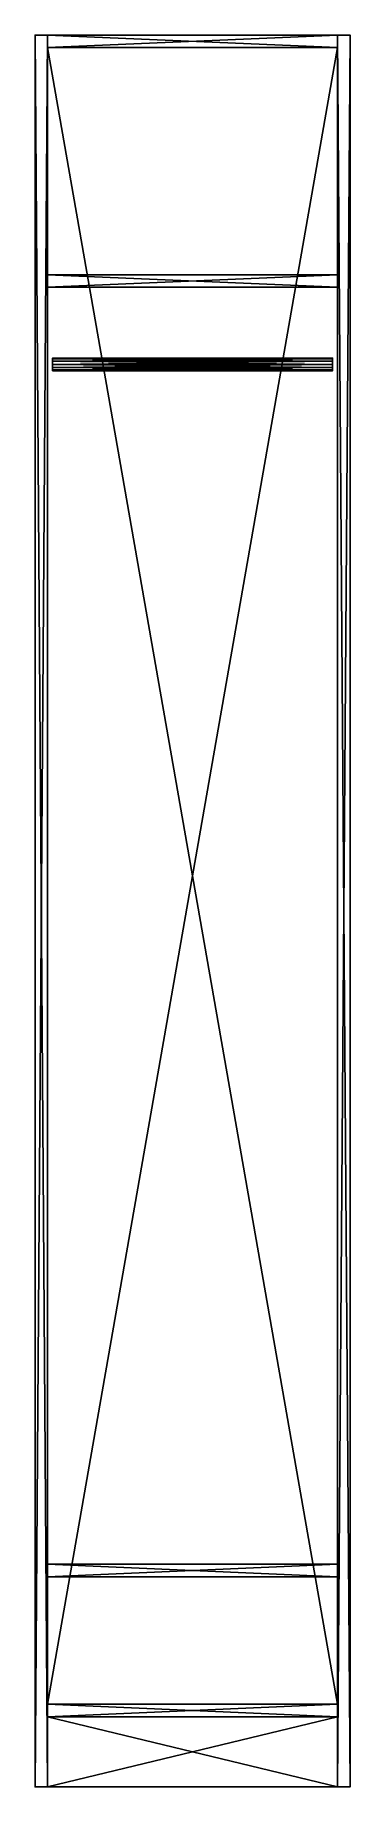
# Model space of a CAD drawing. Header units: millimetres. Extents: x 0 to 450, y 0 to 2500.
import ezdxf

# ---------------------------------------------------------------- set-up
doc = ezdxf.new("R2010")
doc.units = ezdxf.units.MM
for name, color, linetype in [('ARKALIK', 7, 'Continuous'), ('ASKILIK', 7, 'Continuous'), ('BAZA', 7, 'Continuous'), ('GOVDE', 7, 'Continuous'), ('RAF', 7, 'Continuous')]:
    doc.layers.add(name, color=color, linetype=linetype)

msp = doc.modelspace()

# ---------------------------------------------------------------- linework, layer by layer
at = {"layer": 'ARKALIK'}
for points in [[(18, 118, 600), (18, 2482, 600), (18, 118, 592)], [(18, 118, 592), (18, 2482, 600), (18, 2482, 592)], [(18, 2482, 592), (432, 118, 592), (18, 118, 592)], [(18, 118, 600), (432, 2482, 600), (18, 2482, 600)], [(432, 118, 600), (432, 2482, 600), (18, 118, 600)], [(18, 2482, 600), (432, 2482, 600), (18, 2482, 592)], [(432, 2482, 592), (432, 118, 592), (18, 2482, 592)], [(18, 2482, 592), (432, 2482, 600), (432, 2482, 592)], [(432, 2482, 592), (432, 118, 600), (432, 118, 592)], [(432, 2482, 600), (432, 118, 600), (432, 2482, 592)], [(432, 118, 592), (18, 118, 600), (18, 118, 592)], [(432, 118, 600), (18, 118, 600), (432, 118, 592)]]:
    msp.add_3dface(points, dxfattribs=at)
at = {"layer": 'ASKILIK'}
for points in [[(25, 2037.8, 265.5), (25, 2030, 270), (25, 2039, 270)], [(25, 2037.8, 265.5), (25, 2039, 270), (425, 2037.8, 265.5)], [(425, 2037.8, 265.5), (25, 2039, 270), (425, 2039, 270)], [(25, 2039, 270), (25, 2030, 270), (25, 2037.8, 274.5)], [(25, 2039, 270), (25, 2037.8, 274.5), (425, 2039, 270)], [(425, 2039, 270), (25, 2037.8, 274.5), (425, 2037.8, 274.5)], [(25, 2034.5, 262.2), (25, 2030, 270), (25, 2037.8, 265.5)], [(25, 2034.5, 262.2), (25, 2037.8, 265.5), (425, 2034.5, 262.2)], [(425, 2034.5, 262.2), (25, 2037.8, 265.5), (425, 2037.8, 265.5)], [(25, 2037.8, 274.5), (25, 2030, 270), (25, 2034.5, 277.8)], [(25, 2037.8, 274.5), (25, 2034.5, 277.8), (425, 2037.8, 274.5)], [(425, 2037.8, 274.5), (25, 2034.5, 277.8), (425, 2034.5, 277.8)], [(25, 2030, 261), (25, 2030, 270), (25, 2034.5, 262.2)], [(25, 2030, 261), (25, 2034.5, 262.2), (425, 2030, 261)], [(425, 2030, 261), (25, 2034.5, 262.2), (425, 2034.5, 262.2)], [(25, 2034.5, 277.8), (25, 2030, 270), (25, 2030, 279)], [(25, 2034.5, 277.8), (25, 2030, 279), (425, 2034.5, 277.8)], [(425, 2034.5, 277.8), (25, 2030, 279), (425, 2030, 279)], [(25, 2030, 279), (25, 2030, 270), (25, 2025.5, 277.8)], [(25, 2030, 279), (25, 2025.5, 277.8), (425, 2030, 279)], [(425, 2030, 279), (25, 2025.5, 277.8), (425, 2025.5, 277.8)], [(25, 2025.5, 277.8), (25, 2030, 270), (25, 2022.2, 274.5)], [(25, 2022.2, 274.5), (25, 2030, 270), (25, 2021, 270)], [(25, 2021, 270), (25, 2030, 270), (25, 2022.2, 265.5)], [(25, 2022.2, 265.5), (25, 2030, 270), (25, 2025.5, 262.2)], [(25, 2025.5, 262.2), (25, 2030, 270), (25, 2030, 261)], [(25, 2025.5, 262.2), (25, 2030, 261), (425, 2025.5, 262.2)], [(425, 2025.5, 262.2), (25, 2030, 261), (425, 2030, 261)], [(25, 2025.5, 277.8), (25, 2022.2, 274.5), (425, 2025.5, 277.8)], [(425, 2025.5, 277.8), (25, 2022.2, 274.5), (425, 2022.2, 274.5)], [(25, 2022.2, 265.5), (25, 2025.5, 262.2), (425, 2022.2, 265.5)], [(425, 2022.2, 265.5), (25, 2025.5, 262.2), (425, 2025.5, 262.2)], [(425, 2037.8, 265.5), (425, 2039, 270), (425, 2030, 270)], [(425, 2039, 270), (425, 2037.8, 274.5), (425, 2030, 270)], [(425, 2034.5, 262.2), (425, 2037.8, 265.5), (425, 2030, 270)], [(425, 2037.8, 274.5), (425, 2034.5, 277.8), (425, 2030, 270)], [(425, 2030, 261), (425, 2034.5, 262.2), (425, 2030, 270)], [(425, 2034.5, 277.8), (425, 2030, 279), (425, 2030, 270)], [(425, 2030, 279), (425, 2025.5, 277.8), (425, 2030, 270)], [(425, 2025.5, 277.8), (425, 2022.2, 274.5), (425, 2030, 270)], [(425, 2022.2, 274.5), (425, 2021, 270), (425, 2030, 270)], [(425, 2021, 270), (425, 2022.2, 265.5), (425, 2030, 270)], [(425, 2022.2, 265.5), (425, 2025.5, 262.2), (425, 2030, 270)], [(425, 2025.5, 262.2), (425, 2030, 261), (425, 2030, 270)], [(25, 2022.2, 274.5), (25, 2021, 270), (425, 2022.2, 274.5)], [(425, 2022.2, 274.5), (25, 2021, 270), (425, 2021, 270)], [(25, 2021, 270), (25, 2022.2, 265.5), (425, 2021, 270)], [(425, 2021, 270), (25, 2022.2, 265.5), (425, 2022.2, 265.5)]]:
    msp.add_3dface(points, dxfattribs=at)
at = {"layer": 'BAZA'}
for points in [[(18, 0, 38), (18, 100, 38), (18, 0)], [(18, 0), (18, 100, 38), (18, 100)], [(18, 100), (432, 0), (18, 0)], [(18, 0, 38), (432, 100, 38), (18, 100, 38)], [(432, 0, 38), (432, 100, 38), (18, 0, 38)], [(18, 100, 38), (432, 100, 38), (18, 100)], [(432, 100), (432, 0), (18, 100)], [(18, 100), (432, 100, 38), (432, 100)], [(432, 100), (432, 0, 38), (432, 0)], [(432, 100, 38), (432, 0, 38), (432, 100)], [(432, 0), (18, 0, 38), (18, 0)], [(432, 0, 38), (18, 0, 38), (432, 0)]]:
    msp.add_3dface(points, dxfattribs=at)
at = {"layer": 'GOVDE'}
for points in [[(0, 0, 600), (0, 2500, 600), (0, 0)], [(0, 0), (0, 2500, 600), (0, 2500)], [(0, 2500), (18, 0), (0, 0)], [(0, 0, 600), (18, 2500, 600), (0, 2500, 600)], [(18, 0, 600), (18, 2500, 600), (0, 0, 600)], [(0, 2500, 600), (18, 2500, 600), (0, 2500)], [(18, 2500), (18, 0), (0, 2500)], [(0, 2500), (18, 2500, 600), (18, 2500)], [(18, 2500), (18, 0, 600), (18, 0)], [(18, 2500, 600), (18, 0, 600), (18, 2500)], [(18, 2482, 600), (18, 2500, 600), (18, 2482)], [(18, 2482), (18, 2500, 600), (18, 2500)], [(18, 2500), (432, 2482), (18, 2482)], [(18, 2482, 600), (432, 2500, 600), (18, 2500, 600)], [(432, 2482, 600), (432, 2500, 600), (18, 2482, 600)], [(18, 2500, 600), (432, 2500, 600), (18, 2500)], [(432, 2500), (432, 2482), (18, 2500)], [(18, 2500), (432, 2500, 600), (432, 2500)], [(432, 0, 600), (432, 2500, 600), (432, 0)], [(432, 0), (432, 2500, 600), (432, 2500)], [(432, 2500), (450, 0), (432, 0)], [(432, 0, 600), (450, 2500, 600), (432, 2500, 600)], [(450, 0, 600), (450, 2500, 600), (432, 0, 600)], [(432, 2500, 600), (450, 2500, 600), (432, 2500)], [(450, 2500), (450, 0), (432, 2500)], [(432, 2500), (450, 2500, 600), (450, 2500)], [(432, 2500), (432, 2482, 600), (432, 2482)], [(432, 2500, 600), (432, 2482, 600), (432, 2500)], [(450, 2500), (450, 0, 600), (450, 0)], [(450, 2500, 600), (450, 0, 600), (450, 2500)], [(432, 2482), (18, 2482, 600), (18, 2482)], [(432, 2482, 600), (18, 2482, 600), (432, 2482)], [(18, 100, 600), (18, 118, 600), (18, 100)], [(18, 100), (18, 118, 600), (18, 118)], [(18, 118), (432, 100), (18, 100)], [(18, 100, 600), (432, 118, 600), (18, 118, 600)], [(432, 100, 600), (432, 118, 600), (18, 100, 600)], [(18, 118, 600), (432, 118, 600), (18, 118)], [(432, 118), (432, 100), (18, 118)], [(18, 118), (432, 118, 600), (432, 118)], [(432, 100), (18, 100, 600), (18, 100)], [(432, 100, 600), (18, 100, 600), (432, 100)], [(432, 118), (432, 100, 600), (432, 100)], [(432, 118, 600), (432, 100, 600), (432, 118)], [(18, 0), (0, 0, 600), (0, 0)], [(18, 0, 600), (0, 0, 600), (18, 0)], [(450, 0), (432, 0, 600), (432, 0)], [(450, 0, 600), (432, 0, 600), (450, 0)]]:
    msp.add_3dface(points, dxfattribs=at)
at = {"layer": 'RAF'}
for points in [[(18, 2140, 588), (18, 2158, 588), (18, 2140)], [(18, 2140), (18, 2158, 588), (18, 2158)], [(18, 2158), (432, 2140), (18, 2140)], [(18, 2140, 588), (432, 2158, 588), (18, 2158, 588)], [(432, 2140, 588), (432, 2158, 588), (18, 2140, 588)], [(18, 2158, 588), (432, 2158, 588), (18, 2158)], [(432, 2158), (432, 2140), (18, 2158)], [(18, 2158), (432, 2158, 588), (432, 2158)], [(432, 2158), (432, 2140, 588), (432, 2140)], [(432, 2158, 588), (432, 2140, 588), (432, 2158)], [(432, 2140), (18, 2140, 588), (18, 2140)], [(432, 2140, 588), (18, 2140, 588), (432, 2140)], [(18, 300, 588), (18, 318, 588), (18, 300)], [(18, 300), (18, 318, 588), (18, 318)], [(18, 318), (432, 300), (18, 300)], [(18, 300, 588), (432, 318, 588), (18, 318, 588)], [(432, 300, 588), (432, 318, 588), (18, 300, 588)], [(18, 318, 588), (432, 318, 588), (18, 318)], [(432, 318), (432, 300), (18, 318)], [(18, 318), (432, 318, 588), (432, 318)], [(432, 300), (18, 300, 588), (18, 300)], [(432, 300, 588), (18, 300, 588), (432, 300)], [(432, 318), (432, 300, 588), (432, 300)], [(432, 318, 588), (432, 300, 588), (432, 318)]]:
    msp.add_3dface(points, dxfattribs=at)

doc.saveas('drawing.dxf')
